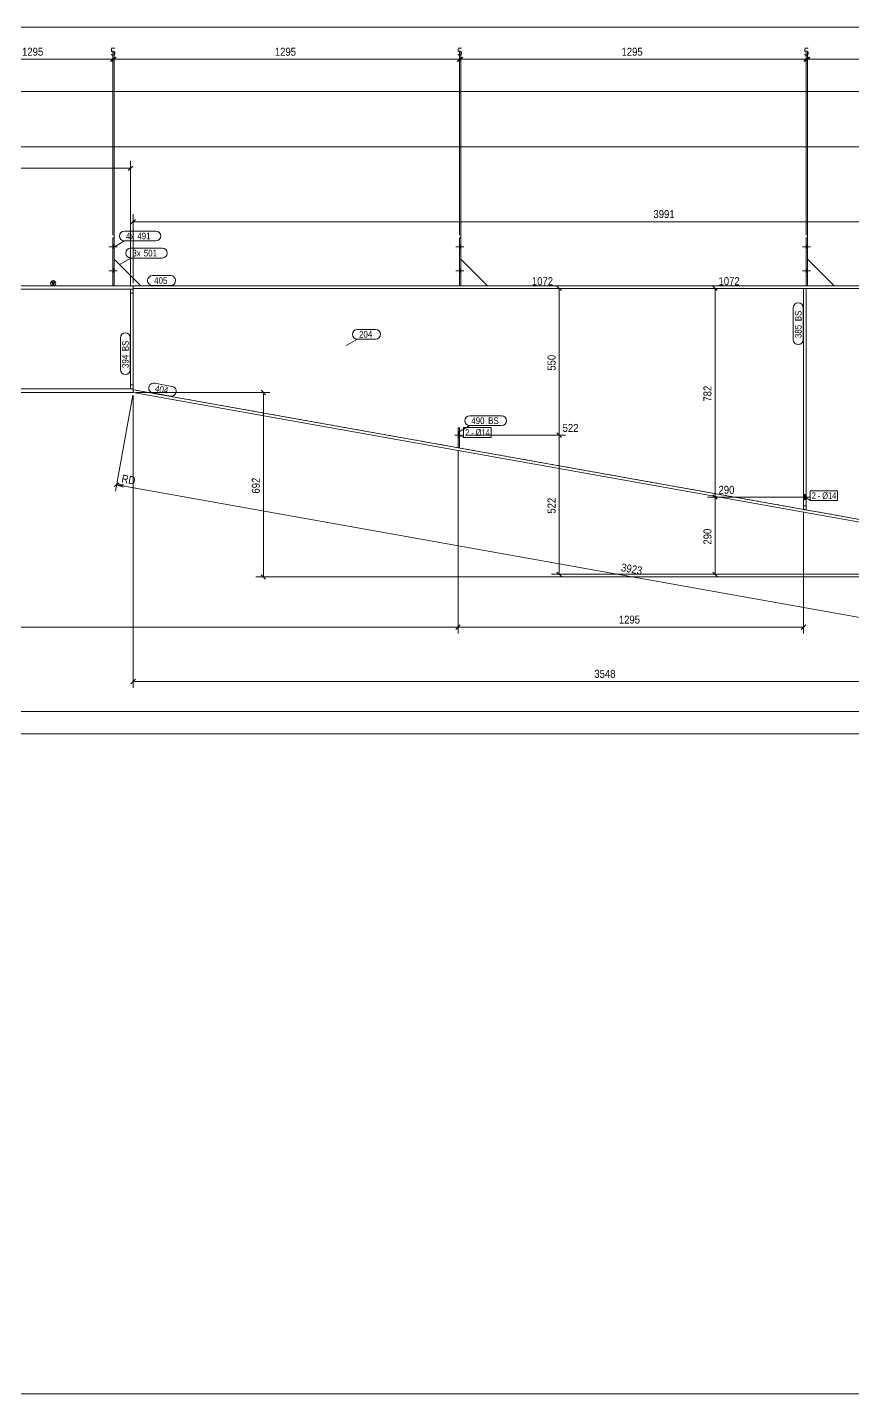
# Model space of a CAD drawing. Header units: millimetres. Extents: x 2 to 1174, y 1 to 825.
# Drawn here: x 609 to 918, y 5 to 517 of the extents above; entities that cross this region are included whole.
import ezdxf

# ---------------------------------------------------------------- set-up
doc = ezdxf.new("R2010")
doc.units = ezdxf.units.MM
for name, pattern in [('XKITLINE00', [0]), ('XKITLINE01', [4, 1, -1, 1, -1]), ('XKITLINE02', [4, 2, -2])]:
    doc.linetypes.add(name, pattern=pattern)
for name, color, linetype, lineweight in [('Bolt', 3, 'Continuous', 0), ('BoltMark', 7, 'Continuous', 0), ('Dimensions', 7, 'Continuous', 0), ('DrawingSheet', 5, 'Continuous', 0), ('Part', 2, 'Continuous', 0), ('PartMark', 7, 'Continuous', 0)]:
    doc.layers.add(name, color=color, linetype=linetype, lineweight=lineweight)
doc.styles.add('ARIAL', font='ARIAL.TTF')
doc.styles.add('ARIAL_NARROW', font='ARIALN.TTF')

# ---------------------------------------------------------------- blocks, each defined once
blk = doc.blocks.new('*A28')
at = {"layer": 'Part', "color": 2, "linetype": 'XKITLINE00', "lineweight": 0}
blk.add_line((651.51, 420.27), (641.51, 430.27), dxfattribs=at)
at = {"layer": 'Part', "color": 7, "linetype": 'XKITLINE01', "lineweight": 0}
for p, q in [((641.51, 430.27), (641.51, 420.27)), ((641.51, 420.27), (651.51, 420.27))]:
    blk.add_line(p, q, dxfattribs=at)
blk = doc.blocks.new('*A29')
at = {"layer": 'Part', "color": 2, "linetype": 'XKITLINE00', "lineweight": 0}
for p, q in [((641.01, 438.27), (641.51, 438.27)), ((641.01, 438.27), (641.01, 420.27)), ((641.51, 438.27), (641.51, 420.27))]:
    blk.add_line(p, q, dxfattribs=at)
at = {"layer": 'Part', "color": 7, "linetype": 'XKITLINE01', "lineweight": 0}
blk.add_line((641.51, 420.27), (641.01, 420.27), dxfattribs=at)
blk = doc.blocks.new('*A30')
at = {"layer": 'Part', "color": 7, "linetype": 'XKITLINE01', "lineweight": 0}
for p, q in [((770.51, 366.96), (770.51, 359.46)), ((771.01, 366.96), (770.51, 366.96)), ((771.01, 359.46), (771.01, 366.96)), ((770.51, 360.96), (771.01, 360.96)), ((770.51, 359.46), (771.01, 359.46))]:
    blk.add_line(p, q, dxfattribs=at)
blk = doc.blocks.new('*A31')
at = {"layer": 'Part', "color": 2, "linetype": 'XKITLINE00', "lineweight": 0}
for p, q in [((771.01, 366.96), (770.51, 366.96)), ((770.51, 366.96), (770.51, 359.55)), ((771.01, 366.96), (771.01, 359.46))]:
    blk.add_line(p, q, dxfattribs=at)
at = {"layer": 'Part', "color": 7, "linetype": 'XKITLINE01', "lineweight": 0}
for p, q in [((770.51, 360.96), (771.01, 360.96)), ((770.51, 359.46), (770.51, 359.55)), ((771.01, 359.46), (770.51, 359.46))]:
    blk.add_line(p, q, dxfattribs=at)
blk = doc.blocks.new('*A32')
at = {"layer": 'Part', "color": 2, "linetype": 'XKITLINE00', "lineweight": 0}
blk.add_line((781.51, 420.27), (771.51, 430.27), dxfattribs=at)
at = {"layer": 'Part', "color": 7, "linetype": 'XKITLINE01', "lineweight": 0}
for p, q in [((771.51, 430.27), (771.51, 420.27)), ((771.51, 420.27), (781.51, 420.27))]:
    blk.add_line(p, q, dxfattribs=at)
blk = doc.blocks.new('*A33')
at = {"layer": 'Part', "color": 2, "linetype": 'XKITLINE00', "lineweight": 0}
for p, q in [((771.01, 438.27), (771.51, 438.27)), ((771.01, 438.27), (771.01, 420.27)), ((771.51, 438.27), (771.51, 420.27))]:
    blk.add_line(p, q, dxfattribs=at)
at = {"layer": 'Part', "color": 7, "linetype": 'XKITLINE01', "lineweight": 0}
blk.add_line((771.51, 420.27), (771.01, 420.27), dxfattribs=at)
blk = doc.blocks.new('*A34')
at = {"layer": 'Part', "color": 7, "linetype": 'XKITLINE01', "lineweight": 0}
for p, q in [((900.01, 419.27), (900.01, 336.27)), ((901.01, 419.27), (900.01, 419.27)), ((901.01, 336.27), (901.01, 419.27)), ((900.01, 337.77), (901.01, 337.77)), ((900.01, 336.27), (901.01, 336.27))]:
    blk.add_line(p, q, dxfattribs=at)
blk = doc.blocks.new('*A35')
at = {"layer": 'Part', "color": 2, "linetype": 'XKITLINE00', "lineweight": 0}
for p, q in [((900.01, 419.27), (900.01, 336.45)), ((901.01, 419.27), (901.01, 336.27))]:
    blk.add_line(p, q, dxfattribs=at)
at = {"layer": 'Part', "color": 7, "linetype": 'XKITLINE01', "lineweight": 0}
for p, q in [((901.01, 419.27), (900.01, 419.27)), ((900.01, 337.77), (901.01, 337.77)), ((900.01, 336.27), (900.01, 336.45)), ((901.01, 336.27), (900.01, 336.27))]:
    blk.add_line(p, q, dxfattribs=at)
blk = doc.blocks.new('*A36')
at = {"layer": 'Part', "color": 2, "linetype": 'XKITLINE00', "lineweight": 0}
blk.add_line((911.51, 420.27), (901.51, 430.27), dxfattribs=at)
at = {"layer": 'Part', "color": 7, "linetype": 'XKITLINE01', "lineweight": 0}
for p, q in [((901.51, 430.27), (901.51, 420.27)), ((901.51, 420.27), (911.51, 420.27))]:
    blk.add_line(p, q, dxfattribs=at)
blk = doc.blocks.new('*A37')
at = {"layer": 'Part', "color": 2, "linetype": 'XKITLINE00', "lineweight": 0}
for p, q in [((901.01, 438.27), (901.51, 438.27)), ((901.01, 438.27), (901.01, 420.27)), ((901.51, 438.27), (901.51, 420.27))]:
    blk.add_line(p, q, dxfattribs=at)
at = {"layer": 'Part', "color": 7, "linetype": 'XKITLINE01', "lineweight": 0}
blk.add_line((901.51, 420.27), (901.01, 420.27), dxfattribs=at)
blk = doc.blocks.new('*A45')
at = {"layer": 'Part', "color": 7, "linetype": 'XKITLINE01', "lineweight": 0}
for p, q in [((648.69, 381.29), (648.69, 419.27)), ((648.69, 419.27), (1047.78, 419.27)), ((1047.78, 419.27), (1036.47, 312.1)), ((1036.47, 312.1), (648.86, 381.26))]:
    blk.add_line(p, q, dxfattribs=at)
at = {"layer": 'Part', "color": 2, "linetype": 'XKITLINE00', "lineweight": 0}
blk.add_line((648.86, 381.26), (648.69, 381.29), dxfattribs=at)
blk = doc.blocks.new('*A46')
at = {"layer": 'Part', "color": 2, "linetype": 'XKITLINE00', "lineweight": 0}
for p, q in [((647.69, 381.57), (647.69, 418.97)), ((648.69, 381.57), (648.69, 418.97))]:
    blk.add_line(p, q, dxfattribs=at)
at = {"layer": 'Part', "color": 7, "linetype": 'XKITLINE01', "lineweight": 0}
for p, q in [((647.69, 418.97), (648.69, 418.97)), ((647.69, 417.47), (648.69, 417.47)), ((647.69, 383.07), (648.69, 383.07)), ((647.69, 381.57), (648.69, 381.57))]:
    blk.add_line(p, q, dxfattribs=at)
blk = doc.blocks.new('*A47')
at = {"layer": 'Part', "color": 7, "linetype": 'XKITLINE01', "lineweight": 0}
for p, q in [((647.69, 381.57), (647.69, 418.97)), ((647.69, 418.97), (648.69, 418.97)), ((647.69, 417.47), (648.69, 417.47)), ((648.69, 418.97), (648.69, 381.57)), ((648.69, 383.07), (647.69, 383.07)), ((648.69, 381.57), (647.69, 381.57))]:
    blk.add_line(p, q, dxfattribs=at)
blk = doc.blocks.new('*A51')
at = {"layer": 'Part', "color": 2, "linetype": 'XKITLINE00', "lineweight": 0}
for p, q in [((648.69, 380.27), (648.86, 381.26)), ((1036.3, 311.11), (648.69, 380.27)), ((648.86, 381.26), (1036.47, 312.1)), ((1036.47, 312.1), (1036.3, 311.11))]:
    blk.add_line(p, q, dxfattribs=at)
blk = doc.blocks.new('*A53')
at = {"layer": 'Part', "color": 2, "linetype": 'XKITLINE00', "lineweight": 0}
for p, q in [((648.69, 420.27), (1047.78, 420.27)), ((648.69, 419.27), (648.69, 420.27)), ((1047.78, 420.27), (1047.78, 419.27)), ((1047.78, 419.27), (648.69, 419.27))]:
    blk.add_line(p, q, dxfattribs=at)
blk = doc.blocks.new('*A70')
at = {"layer": 'Bolt'}
for points in [[(641.01, 435.57), (641.51, 435.57), (641.51, 434.17), (641.01, 434.17)], [(641.01, 435.57), (641.51, 435.57), (641.51, 434.17), (641.01, 434.17)], [(641.01, 426.57), (641.51, 426.57), (641.51, 425.17), (641.01, 425.17)], [(641.01, 426.57), (641.51, 426.57), (641.51, 425.17), (641.01, 425.17)]]:
    blk.add_hatch(color=3, dxfattribs=at).paths.add_polyline_path(points, flags=17)
at = {"layer": 'Bolt', "color": 3, "linetype": 'XKITLINE00', "lineweight": 0}
for p, q in [((641.51, 435.57), (641.01, 435.57)), ((641.51, 435.57), (641.01, 435.57)), ((642.67, 434.87), (639.67, 434.87)), ((642.67, 434.87), (639.67, 434.87)), ((641.51, 434.17), (641.01, 434.17)), ((641.51, 434.17), (641.01, 434.17)), ((642.67, 425.87), (639.67, 425.87)), ((642.67, 425.87), (639.67, 425.87)), ((641.51, 426.57), (641.01, 426.57)), ((641.51, 426.57), (641.01, 426.57)), ((641.51, 425.17), (641.01, 425.17)), ((641.51, 425.17), (641.01, 425.17))]:
    blk.add_line(p, q, dxfattribs=at)
blk = doc.blocks.new('*A71')
at = {"layer": 'Bolt', "color": 3, "linetype": 'XKITLINE02', "lineweight": 0}
for p, q in [((772.36, 364.26), (769.36, 364.26)), ((771.01, 365.25), (770.51, 365.25)), ((771.01, 363.28), (770.51, 363.28))]:
    blk.add_line(p, q, dxfattribs=at)
blk = doc.blocks.new('*A72')
at = {"layer": 'Bolt'}
blk.add_hatch(color=3, dxfattribs=at).paths.add_polyline_path([(771.01, 363.28), (770.51, 363.28), (770.51, 365.25), (771.01, 365.25)], flags=17)
at = {"layer": 'Bolt', "color": 3, "linetype": 'XKITLINE00', "lineweight": 0}
for p, q in [((772.36, 364.26), (769.36, 364.26)), ((771.01, 365.25), (770.51, 365.25)), ((771.01, 363.28), (770.51, 363.28))]:
    blk.add_line(p, q, dxfattribs=at)
blk = doc.blocks.new('*A73')
at = {"layer": 'Bolt'}
for points in [[(771.01, 435.57), (771.51, 435.57), (771.51, 434.17), (771.01, 434.17)], [(771.01, 435.57), (771.51, 435.57), (771.51, 434.17), (771.01, 434.17)], [(771.01, 426.57), (771.51, 426.57), (771.51, 425.17), (771.01, 425.17)], [(771.01, 426.57), (771.51, 426.57), (771.51, 425.17), (771.01, 425.17)]]:
    blk.add_hatch(color=3, dxfattribs=at).paths.add_polyline_path(points, flags=17)
at = {"layer": 'Bolt', "color": 3, "linetype": 'XKITLINE00', "lineweight": 0}
for p, q in [((771.51, 435.57), (771.01, 435.57)), ((771.51, 435.57), (771.01, 435.57)), ((772.67, 434.87), (769.67, 434.87)), ((772.67, 434.87), (769.67, 434.87)), ((771.51, 434.17), (771.01, 434.17)), ((771.51, 434.17), (771.01, 434.17)), ((772.67, 425.87), (769.67, 425.87)), ((772.67, 425.87), (769.67, 425.87)), ((771.51, 426.57), (771.01, 426.57)), ((771.51, 426.57), (771.01, 426.57)), ((771.51, 425.17), (771.01, 425.17)), ((771.51, 425.17), (771.01, 425.17))]:
    blk.add_line(p, q, dxfattribs=at)
blk = doc.blocks.new('*A74')
at = {"layer": 'Bolt', "color": 3, "linetype": 'XKITLINE02', "lineweight": 0}
for p, q in [((902.36, 341.07), (898.86, 341.07)), ((901.01, 342.05), (900.01, 342.05)), ((901.01, 340.09), (900.01, 340.09))]:
    blk.add_line(p, q, dxfattribs=at)
blk = doc.blocks.new('*A75')
at = {"layer": 'Bolt'}
blk.add_hatch(color=3, dxfattribs=at).paths.add_polyline_path([(901.01, 340.09), (900.01, 340.09), (900.01, 342.05), (901.01, 342.05)], flags=17)
at = {"layer": 'Bolt', "color": 3, "linetype": 'XKITLINE00', "lineweight": 0}
for p, q in [((902.36, 341.07), (898.86, 341.07)), ((901.01, 342.05), (900.01, 342.05)), ((901.01, 340.09), (900.01, 340.09))]:
    blk.add_line(p, q, dxfattribs=at)
blk = doc.blocks.new('*A76')
at = {"layer": 'Bolt'}
for points in [[(901.01, 435.57), (901.51, 435.57), (901.51, 434.17), (901.01, 434.17)], [(901.01, 435.57), (901.51, 435.57), (901.51, 434.17), (901.01, 434.17)], [(901.01, 426.57), (901.51, 426.57), (901.51, 425.17), (901.01, 425.17)], [(901.01, 426.57), (901.51, 426.57), (901.51, 425.17), (901.01, 425.17)]]:
    blk.add_hatch(color=3, dxfattribs=at).paths.add_polyline_path(points, flags=17)
at = {"layer": 'Bolt', "color": 3, "linetype": 'XKITLINE00', "lineweight": 0}
for p, q in [((901.51, 435.57), (901.01, 435.57)), ((901.51, 435.57), (901.01, 435.57)), ((902.67, 434.87), (899.67, 434.87)), ((902.67, 434.87), (899.67, 434.87)), ((901.51, 434.17), (901.01, 434.17)), ((901.51, 434.17), (901.01, 434.17)), ((902.67, 425.87), (899.67, 425.87)), ((902.67, 425.87), (899.67, 425.87)), ((901.51, 426.57), (901.01, 426.57)), ((901.51, 426.57), (901.01, 426.57)), ((901.51, 425.17), (901.01, 425.17)), ((901.51, 425.17), (901.01, 425.17))]:
    blk.add_line(p, q, dxfattribs=at)
blk = doc.blocks.new('*A80')
at = {"layer": 'Part'}
blk.add_hatch(color=2, dxfattribs=at).paths.add_polyline_path([(617.89, 421.67), (619.49, 421.67), (618.69, 420.27)], flags=17)
at = {"layer": 'Part', "color": 2, "linetype": 'XKITLINE00', "lineweight": 0}
for p, q in [((615.93, 420.27), (556.13, 420.27)), ((648.69, 420.27), (616.03, 420.27)), ((618.69, 420.27), (617.89, 421.67)), ((617.89, 421.67), (619.49, 421.67)), ((619.49, 421.67), (618.69, 420.27)), ((615.93, 418.97), (556.13, 418.97)), ((648.69, 418.97), (616.03, 418.97)), ((648.69, 419.27), (648.69, 418.97)), ((556.13, 381.57), (615.93, 381.57)), ((556.13, 380.27), (615.93, 380.27)), ((616.03, 381.57), (648.69, 381.57)), ((616.03, 380.27), (648.69, 380.27)), ((648.69, 380.27), (648.69, 381.57))]:
    blk.add_line(p, q, dxfattribs=at)
at = {"layer": 'Part', "color": 7, "linetype": 'XKITLINE01', "lineweight": 0}
for p, q in [((648.69, 420.27), (648.69, 419.27)), ((648.69, 381.57), (648.69, 418.97))]:
    blk.add_line(p, q, dxfattribs=at)
at = {"layer": 'Part', "color": 2, "linetype": 'XKITLINE00', "lineweight": 0}
blk.add_circle((618.69, 421.17), 1, dxfattribs=at)
blk = doc.blocks.new('*A187')
at = {"layer": 'DrawingSheet', "color": 5, "linetype": 'XKITLINE00', "lineweight": 0}
blk.add_line((5, 5), (1174, 5), dxfattribs=at)
blk = doc.blocks.new('*A195')
at = {"layer": 'Dimensions', "color": 7, "linetype": 'XKITLINE00', "lineweight": 0}
blk.add_line((58.45, 517.12), (1051.15, 517.12), dxfattribs=at)
blk = doc.blocks.new('*A205')
at = {"layer": 'Dimensions', "color": 7, "linetype": 'XKITLINE00', "lineweight": 0}
blk.add_line((60.45, 260.71), (1043.61, 260.71), dxfattribs=at)
blk = doc.blocks.new('*A206')
at = {"layer": 'Dimensions', "color": 7, "linetype": 'XKITLINE00', "lineweight": 0}
for p, q in [((648.69, 379.27), (648.69, 269.54)), ((1003.46, 352.8), (1003.46, 269.54)), ((649.53, 272.78), (647.84, 271.09)), ((648.69, 271.94), (1003.46, 271.94)), ((1004.31, 272.78), (1002.61, 271.09))]:
    blk.add_line(p, q, dxfattribs=at)
at = {"layer": 'Dimensions', "color": 3}
for p in [(648.69, 271.94), (1003.46, 271.94)]:
    blk.add_point(p, dxfattribs=at)
at = {"layer": 'Dimensions', "color": 3, "style": 'ARIAL', "width": 0.85}
blk.add_text('3548', height=3, dxfattribs=at).set_placement((821.62, 273.29))
blk = doc.blocks.new('*A207')
at = {"layer": 'Dimensions', "color": 7, "linetype": 'XKITLINE00', "lineweight": 0}
for p, q in [((641.51, 431.27), (641.51, 507.97)), ((771.01, 439.27), (771.01, 507.97)), ((642.36, 505.96), (640.66, 504.27)), ((641.51, 505.12), (771.01, 505.12)), ((771.86, 505.96), (770.16, 504.27))]:
    blk.add_line(p, q, dxfattribs=at)
at = {"layer": 'Dimensions', "color": 3}
for p in [(641.51, 505.12), (771.01, 505.12)]:
    blk.add_point(p, dxfattribs=at)
at = {"layer": 'Dimensions', "color": 3, "style": 'ARIAL', "width": 0.85}
blk.add_text('1295', height=3, dxfattribs=at).set_placement((701.81, 506.47))
blk = doc.blocks.new('*A208')
at = {"layer": 'Dimensions', "color": 7, "linetype": 'XKITLINE00', "lineweight": 0}
blk.add_line((60.45, 493.12), (1047.78, 493.12), dxfattribs=at)
blk = doc.blocks.new('*A209')
at = {"layer": 'Dimensions', "color": 7, "linetype": 'XKITLINE00', "lineweight": 0}
blk.add_line((60.45, 252.26), (1037.1, 252.26), dxfattribs=at)
blk = doc.blocks.new('*A210')
at = {"layer": 'Dimensions', "color": 7, "linetype": 'XKITLINE00', "lineweight": 0}
blk.add_line((60.45, 472.27), (1023.9, 472.27), dxfattribs=at)
blk = doc.blocks.new('*A211')
at = {"layer": 'Dimensions', "color": 7, "linetype": 'XKITLINE00', "lineweight": 0}
for p, q in [((770.51, 358.46), (770.51, 289.87)), ((60.45, 292.27), (770.51, 292.27)), ((771.36, 293.12), (769.66, 291.42))]:
    blk.add_line(p, q, dxfattribs=at)
at = {"layer": 'Dimensions', "color": 3}
blk.add_point((770.51, 292.27), dxfattribs=at)
blk = doc.blocks.new('*A212')
at = {"layer": 'Dimensions', "color": 7, "linetype": 'XKITLINE00', "lineweight": 0}
for p, q in [((649.69, 380.27), (699.91, 380.27)), ((696.66, 381.12), (698.36, 379.42)), ((697.51, 311.11), (697.51, 380.27)), ((1035.3, 311.11), (694.66, 311.11)), ((696.66, 311.96), (698.36, 310.27))]:
    blk.add_line(p, q, dxfattribs=at)
at = {"layer": 'Dimensions', "color": 3}
for p in [(697.51, 380.27), (697.51, 311.11)]:
    blk.add_point(p, dxfattribs=at)
at = {"layer": 'Dimensions', "color": 3, "style": 'ARIAL', "width": 0.85}
blk.add_text('692', height=3, rotation=90.0002, dxfattribs=at).set_placement((696.16, 342.36))
blk = doc.blocks.new('*A213')
at = {"layer": 'Dimensions', "color": 7, "linetype": 'XKITLINE00', "lineweight": 0}
for p, q in [((649.69, 420.27), (1037.41, 420.27)), ((1034.16, 421.12), (1035.85, 419.42)), ((1035.01, 400.27), (1035.01, 420.27)), ((1024.9, 400.27), (1037.41, 400.27)), ((1034.16, 401.12), (1035.85, 399.42))]:
    blk.add_line(p, q, dxfattribs=at)
at = {"layer": 'Dimensions', "color": 3}
for p in [(1035.01, 420.27), (1035.01, 400.27)]:
    blk.add_point(p, dxfattribs=at)
at = {"layer": 'Dimensions', "color": 3, "style": 'ARIAL', "width": 0.85}
blk.add_text('200', height=3, rotation=90.0002, dxfattribs=at).set_placement((1033.66, 406.93))
blk = doc.blocks.new('*A214')
at = {"layer": 'Dimensions', "color": 7, "linetype": 'XKITLINE00', "lineweight": 0}
for p, q in [((648.51, 379.29), (642.09, 343.29)), ((648.51, 379.29), (642.09, 343.29)), ((643.49, 346.34), (641.52, 344.96)), ((645.06, 345.7), (642.51, 345.65)), ((642.51, 345.65), (1028.71, 276.74)), ((644.88, 344.72), (642.51, 345.65)), ((649.62, 344.38), (642.51, 345.65)), ((1034.71, 310.38), (1028.29, 274.38)), ((1029.7, 277.43), (1027.73, 276.06))]:
    blk.add_line(p, q, dxfattribs=at)
at = {"layer": 'Dimensions', "color": 3}
for p in [(642.51, 345.65), (1028.71, 276.74)]:
    blk.add_point(p, dxfattribs=at)
at = {"layer": 'Dimensions', "color": 7}
blk.add_point((642.51, 345.65), dxfattribs=at)
at = {"layer": 'Dimensions', "color": 3, "style": 'ARIAL', "width": 0.85}
for s, rotation, p in [('RD', -10.1184, (644.14, 346.58)), ('3923', -10.1184, (831.47, 313.31)), ('3923', 79.8818, (1028.55, 282.66))]:
    blk.add_text(s, height=3, rotation=rotation, dxfattribs=at).set_placement(p)
blk = doc.blocks.new('*A215')
at = {"layer": 'Dimensions', "color": 7, "linetype": 'XKITLINE00', "lineweight": 0}
for p, q in [((648.69, 421.27), (648.69, 447.12)), ((1047.78, 420.27), (1047.78, 447.12)), ((649.53, 445.12), (647.84, 443.42)), ((648.69, 444.27), (1047.78, 444.27)), ((1048.62, 445.12), (1046.93, 443.42))]:
    blk.add_line(p, q, dxfattribs=at)
at = {"layer": 'Dimensions', "color": 3}
for p in [(648.69, 444.27), (1047.78, 444.27)]:
    blk.add_point(p, dxfattribs=at)
at = {"layer": 'Dimensions', "color": 3, "style": 'ARIAL', "width": 0.85}
blk.add_text('3991', height=3, dxfattribs=at).set_placement((843.78, 445.62))
blk = doc.blocks.new('*A220')
at = {"layer": 'PartMark', "color": 7, "linetype": 'XKITLINE00', "lineweight": 0}
for p, q in [((896.21, 400.06), (896.21, 412.02)), ((899.91, 400.06), (899.91, 412.02))]:
    blk.add_line(p, q, dxfattribs=at)
for centre, start, end in [((898.06, 412.02), 0, 180), ((898.06, 400.06), 180, 0)]:
    blk.add_arc(centre, 1.85, start, end, dxfattribs=at)
at = {"layer": 'PartMark', "color": 3, "style": 'ARIAL', "width": 0.85}
for s, p in [('BS', (899.31, 406.97)), ('385', (899.31, 400.66))]:
    blk.add_text(s, height=2.5, rotation=90.0002, dxfattribs=at).set_placement(p)
blk = doc.blocks.new('*A222')
at = {"layer": 'PartMark', "color": 7, "linetype": 'XKITLINE00', "lineweight": 0}
for p, q in [((774.88, 371.53), (786.84, 371.53)), ((770.64, 365.43), (774.88, 367.83)), ((774.88, 367.83), (786.84, 367.83))]:
    blk.add_line(p, q, dxfattribs=at)
for centre, start, end in [((774.88, 369.68), 90, 270), ((786.84, 369.68), 270, 90)]:
    blk.add_arc(centre, 1.85, start, end, dxfattribs=at)
at = {"layer": 'PartMark', "color": 3, "style": 'ARIAL', "width": 0.85}
for s, p in [('490', (775.48, 368.43)), ('BS', (781.79, 368.43))]:
    blk.add_text(s, height=2.5, dxfattribs=at).set_placement(p)
blk = doc.blocks.new('*A223')
at = {"layer": 'PartMark', "color": 7, "linetype": 'XKITLINE00', "lineweight": 0}
for p, q in [((643.54, 428.24), (647.78, 430.64)), ((647.78, 434.34), (659.57, 434.34)), ((647.78, 430.64), (659.57, 430.64))]:
    blk.add_line(p, q, dxfattribs=at)
for centre, start, end in [((647.78, 432.49), 90, 270), ((659.57, 432.49), 270, 90)]:
    blk.add_arc(centre, 1.85, start, end, dxfattribs=at)
at = {"layer": 'PartMark', "color": 3, "style": 'ARIAL', "width": 0.85}
for s, p in [('3x', (648.38, 431.24)), ('501', (652.65, 431.24))]:
    blk.add_text(s, height=2.5, dxfattribs=at).set_placement(p)
blk = doc.blocks.new('*A224')
at = {"layer": 'PartMark', "color": 7, "linetype": 'XKITLINE00', "lineweight": 0}
for p, q in [((645.38, 440.74), (657.17, 440.74)), ((641.14, 434.64), (645.38, 437.04)), ((645.38, 437.04), (657.17, 437.04))]:
    blk.add_line(p, q, dxfattribs=at)
for centre, start, end in [((645.38, 438.89), 90, 270), ((657.17, 438.89), 270, 90)]:
    blk.add_arc(centre, 1.85, start, end, dxfattribs=at)
at = {"layer": 'PartMark', "color": 3, "style": 'ARIAL', "width": 0.85}
for s, p in [('4x', (645.98, 437.64)), ('491', (650.25, 437.64))]:
    blk.add_text(s, height=2.5, dxfattribs=at).set_placement(p)
blk = doc.blocks.new('*A227')
at = {"layer": 'PartMark', "color": 7, "linetype": 'XKITLINE00', "lineweight": 0}
for p, q in [((643.89, 388.82), (643.89, 400.78)), ((647.59, 388.82), (647.59, 400.78))]:
    blk.add_line(p, q, dxfattribs=at)
for centre, start, end in [((645.74, 400.78), 0, 180), ((645.74, 388.82), 180, 0)]:
    blk.add_arc(centre, 1.85, start, end, dxfattribs=at)
at = {"layer": 'PartMark', "color": 3, "style": 'ARIAL', "width": 0.85}
for s, p in [('BS', (646.99, 395.73)), ('394', (646.99, 389.42))]:
    blk.add_text(s, height=2.5, rotation=90.0002, dxfattribs=at).set_placement(p)
blk = doc.blocks.new('*A251')
at = {"layer": 'Dimensions', "color": 7, "linetype": 'XKITLINE00', "lineweight": 0}
for p, q in [((581.93, 431.27), (581.93, 507.97)), ((641.01, 439.27), (641.01, 507.97)), ((582.78, 505.96), (581.08, 504.27)), ((581.93, 505.12), (641.01, 505.12)), ((641.86, 505.96), (640.16, 504.27))]:
    blk.add_line(p, q, dxfattribs=at)
at = {"layer": 'Dimensions', "color": 3}
for p in [(581.93, 505.12), (641.01, 505.12)]:
    blk.add_point(p, dxfattribs=at)
at = {"layer": 'Dimensions', "color": 3, "style": 'ARIAL', "width": 0.85}
blk.add_text('1295', height=3, dxfattribs=at).set_placement((607.02, 506.47))
blk = doc.blocks.new('*A252')
at = {"layer": 'Dimensions', "color": 7, "linetype": 'XKITLINE00', "lineweight": 0}
for p, q in [((641.01, 439.27), (641.01, 507.97)), ((641.51, 431.27), (641.51, 507.97)), ((641.86, 505.96), (640.16, 504.27)), ((642.36, 505.96), (640.66, 504.27)), ((641.01, 505.12), (641.51, 505.12))]:
    blk.add_line(p, q, dxfattribs=at)
at = {"layer": 'Dimensions', "color": 3}
for p in [(641.01, 505.12), (641.51, 505.12)]:
    blk.add_point(p, dxfattribs=at)
at = {"layer": 'Dimensions', "color": 3, "style": 'ARIAL', "width": 0.85}
blk.add_text('5', height=3, dxfattribs=at).set_placement((640.15, 506.47))
blk = doc.blocks.new('*A255')
at = {"layer": 'Dimensions', "color": 7, "linetype": 'XKITLINE00', "lineweight": 0}
for p, q in [((256.12, 419.97), (256.12, 467.12)), ((647.69, 419.97), (647.69, 467.12)), ((256.97, 465.12), (255.27, 463.42)), ((256.12, 464.27), (647.69, 464.27)), ((648.53, 465.12), (646.84, 463.42))]:
    blk.add_line(p, q, dxfattribs=at)
at = {"layer": 'Dimensions', "color": 3}
for p in [(256.12, 464.27), (647.69, 464.27)]:
    blk.add_point(p, dxfattribs=at)
at = {"layer": 'Dimensions', "color": 3, "style": 'ARIAL', "width": 0.85}
blk.add_text('6798', height=3, dxfattribs=at).set_placement((447.45, 465.62))
blk = doc.blocks.new('*A266')
at = {"layer": 'PartMark', "color": 7, "linetype": 'XKITLINE00', "lineweight": 0}
for p, q in [((655.94, 424.07), (662.7, 424.07)), ((655.94, 420.37), (662.7, 420.37))]:
    blk.add_line(p, q, dxfattribs=at)
for centre, start, end in [((655.94, 422.22), 90, 270), ((662.7, 422.22), 270, 90)]:
    blk.add_arc(centre, 1.85, start, end, dxfattribs=at)
at = {"layer": 'PartMark', "color": 3, "style": 'ARIAL', "width": 0.85}
blk.add_text('405', height=2.5, dxfattribs=at).set_placement((656.54, 420.97))
blk = doc.blocks.new('*A268')
at = {"layer": 'PartMark', "color": 7, "linetype": 'XKITLINE00', "lineweight": 0}
for p, q in [((656.02, 380.08), (662.67, 378.89)), ((656.67, 383.72), (663.32, 382.54))]:
    blk.add_line(p, q, dxfattribs=at)
for centre, start, end in [((656.34, 381.9), 79.8838, 259.8838), ((663, 380.71), 259.8838, 79.8838)]:
    blk.add_arc(centre, 1.85, start, end, dxfattribs=at)
at = {"layer": 'PartMark', "color": 3, "style": 'ARIAL', "width": 0.85}
blk.add_text('404', height=2.5, rotation=-10.1184, dxfattribs=at).set_placement((656.71, 380.57))
blk = doc.blocks.new('*A282')
at = {"layer": 'Dimensions', "color": 7, "linetype": 'XKITLINE00', "lineweight": 0}
for p, q in [((771.01, 439.27), (771.01, 507.97)), ((771.51, 431.27), (771.51, 507.97)), ((771.86, 505.96), (770.16, 504.27)), ((772.36, 505.96), (770.66, 504.27)), ((771.01, 505.12), (771.51, 505.12))]:
    blk.add_line(p, q, dxfattribs=at)
at = {"layer": 'Dimensions', "color": 3}
for p in [(771.01, 505.12), (771.51, 505.12)]:
    blk.add_point(p, dxfattribs=at)
at = {"layer": 'Dimensions', "color": 3, "style": 'ARIAL', "width": 0.85}
blk.add_text('5', height=3, dxfattribs=at).set_placement((770.15, 506.47))
blk = doc.blocks.new('*A283')
at = {"layer": 'Dimensions', "color": 7, "linetype": 'XKITLINE00', "lineweight": 0}
for p, q in [((771.51, 431.27), (771.51, 507.97)), ((901.01, 439.27), (901.01, 507.97)), ((772.36, 505.96), (770.66, 504.27)), ((771.51, 505.12), (901.01, 505.12)), ((901.86, 505.96), (900.16, 504.27))]:
    blk.add_line(p, q, dxfattribs=at)
at = {"layer": 'Dimensions', "color": 3}
for p in [(771.51, 505.12), (901.01, 505.12)]:
    blk.add_point(p, dxfattribs=at)
at = {"layer": 'Dimensions', "color": 3, "style": 'ARIAL', "width": 0.85}
blk.add_text('1295', height=3, dxfattribs=at).set_placement((831.81, 506.47))
blk = doc.blocks.new('*A284')
at = {"layer": 'Dimensions', "color": 7, "linetype": 'XKITLINE00', "lineweight": 0}
for p, q in [((901.01, 439.27), (901.01, 507.97)), ((901.51, 431.27), (901.51, 507.97)), ((901.86, 505.96), (900.16, 504.27)), ((902.36, 505.96), (900.66, 504.27)), ((901.01, 505.12), (901.51, 505.12))]:
    blk.add_line(p, q, dxfattribs=at)
at = {"layer": 'Dimensions', "color": 3}
for p in [(901.01, 505.12), (901.51, 505.12)]:
    blk.add_point(p, dxfattribs=at)
at = {"layer": 'Dimensions', "color": 3, "style": 'ARIAL', "width": 0.85}
blk.add_text('5', height=3, dxfattribs=at).set_placement((900.15, 506.47))
blk = doc.blocks.new('*A285')
at = {"layer": 'Dimensions', "color": 7, "linetype": 'XKITLINE00', "lineweight": 0}
for p, q in [((901.51, 431.27), (901.51, 507.97)), ((1031.01, 439.27), (1031.01, 507.97)), ((902.36, 505.96), (900.66, 504.27)), ((901.51, 505.12), (1031.01, 505.12)), ((1031.86, 505.96), (1030.16, 504.27))]:
    blk.add_line(p, q, dxfattribs=at)
at = {"layer": 'Dimensions', "color": 3}
for p in [(901.51, 505.12), (1031.01, 505.12)]:
    blk.add_point(p, dxfattribs=at)
at = {"layer": 'Dimensions', "color": 3, "style": 'ARIAL', "width": 0.85}
blk.add_text('1295', height=3, dxfattribs=at).set_placement((961.81, 506.47))
blk = doc.blocks.new('*A289')
at = {"layer": 'Dimensions', "color": 7, "linetype": 'XKITLINE00', "lineweight": 0}
for p, q in [((770.51, 358.46), (770.51, 289.87)), ((900.01, 335.27), (900.01, 289.87)), ((771.36, 293.12), (769.66, 291.42)), ((770.51, 292.27), (900.01, 292.27)), ((900.86, 293.12), (899.16, 291.42))]:
    blk.add_line(p, q, dxfattribs=at)
at = {"layer": 'Dimensions', "color": 3}
for p in [(770.51, 292.27), (900.01, 292.27)]:
    blk.add_point(p, dxfattribs=at)
at = {"layer": 'Dimensions', "color": 3, "style": 'ARIAL', "width": 0.85}
blk.add_text('1295', height=3, dxfattribs=at).set_placement((830.81, 293.62))
blk = doc.blocks.new('*A297')
at = {"layer": 'Dimensions', "color": 7, "linetype": 'XKITLINE00', "lineweight": 0}
for p, q in [((773.36, 364.26), (810.81, 364.26)), ((807.56, 365.11), (809.26, 363.41)), ((808.41, 312.1), (808.41, 364.26)), ((807.56, 312.95), (809.26, 311.25)), ((1035.47, 312.1), (805.56, 312.1))]:
    blk.add_line(p, q, dxfattribs=at)
at = {"layer": 'Dimensions', "color": 3}
for p in [(808.41, 364.26), (808.41, 312.1)]:
    blk.add_point(p, dxfattribs=at)
at = {"layer": 'Dimensions', "color": 3, "style": 'ARIAL', "width": 0.85}
blk.add_text('522', height=3, dxfattribs=at).set_placement((809.71, 365.46))
blk.add_text('522', height=3, rotation=90.0002, dxfattribs=at).set_placement((807.06, 334.84))
blk = doc.blocks.new('*A298')
at = {"layer": 'Dimensions', "color": 7, "linetype": 'XKITLINE00', "lineweight": 0}
for p, q in [((807.56, 420.12), (809.26, 418.42)), ((773.36, 419.27), (810.81, 419.27)), ((808.41, 364.26), (808.41, 419.27)), ((773.36, 364.26), (810.81, 364.26)), ((807.56, 365.11), (809.26, 363.41))]:
    blk.add_line(p, q, dxfattribs=at)
at = {"layer": 'Dimensions', "color": 3}
for p in [(808.41, 419.27), (808.41, 364.26)]:
    blk.add_point(p, dxfattribs=at)
at = {"layer": 'Dimensions', "color": 3, "style": 'ARIAL', "width": 0.85}
blk.add_text('1072', height=3, dxfattribs=at).set_placement((798.21, 420.47))
blk.add_text('550', height=3, rotation=90.0002, dxfattribs=at).set_placement((807.06, 388.43))
blk = doc.blocks.new('*A299')
at = {"layer": 'Dimensions', "color": 7, "linetype": 'XKITLINE00', "lineweight": 0}
for p, q in [((901.36, 341.07), (864.03, 341.07)), ((866.03, 341.92), (867.73, 340.22)), ((866.88, 312.1), (866.88, 341.07)), ((866.03, 312.95), (867.73, 311.25)), ((1035.47, 312.1), (864.03, 312.1))]:
    blk.add_line(p, q, dxfattribs=at)
at = {"layer": 'Dimensions', "color": 3}
for p in [(866.88, 341.07), (866.88, 312.1)]:
    blk.add_point(p, dxfattribs=at)
at = {"layer": 'Dimensions', "color": 3, "style": 'ARIAL', "width": 0.85}
blk.add_text('290', height=3, dxfattribs=at).set_placement((868.18, 342.27))
blk.add_text('290', height=3, rotation=90.0002, dxfattribs=at).set_placement((865.53, 323.25))
blk = doc.blocks.new('*A300')
at = {"layer": 'Dimensions', "color": 7, "linetype": 'XKITLINE00', "lineweight": 0}
for p, q in [((866.03, 420.12), (867.73, 418.42)), ((901.36, 419.27), (864.03, 419.27)), ((866.88, 341.07), (866.88, 419.27)), ((901.36, 341.07), (864.03, 341.07)), ((866.03, 341.92), (867.73, 340.22))]:
    blk.add_line(p, q, dxfattribs=at)
at = {"layer": 'Dimensions', "color": 3}
for p in [(866.88, 419.27), (866.88, 341.07)]:
    blk.add_point(p, dxfattribs=at)
at = {"layer": 'Dimensions', "color": 3, "style": 'ARIAL', "width": 0.85}
blk.add_text('1072', height=3, dxfattribs=at).set_placement((868.18, 420.47))
blk.add_text('782', height=3, rotation=90.0002, dxfattribs=at).set_placement((865.53, 376.83))
blk = doc.blocks.new('*A310')
at = {"layer": 'BoltMark', "color": 7, "linetype": 'XKITLINE00', "lineweight": 0}
for p, q in [((902.54, 343.44), (912.84, 343.44)), ((902.54, 339.74), (902.54, 343.44)), ((912.84, 339.74), (912.84, 343.44)), ((900.61, 341.07), (902.54, 339.74)), ((902.54, 339.74), (912.84, 339.74))]:
    blk.add_line(p, q, dxfattribs=at)
at = {"layer": 'BoltMark', "color": 3, "style": 'ARIAL_NARROW', "width": 0.85}
for s, p in [('2', (903.14, 340.34)), ('-', (905.41, 340.34)), ('Ø14', (907.07, 340.34))]:
    blk.add_text(s, height=2.5, dxfattribs=at).set_placement(p)
blk = doc.blocks.new('*A311')
at = {"layer": 'BoltMark', "color": 7, "linetype": 'XKITLINE00', "lineweight": 0}
for p, q in [((770.86, 364.26), (772.59, 363.41)), ((772.59, 367.11), (782.89, 367.11)), ((772.59, 363.41), (772.59, 367.11)), ((782.89, 363.41), (782.89, 367.11)), ((772.59, 363.41), (782.89, 363.41))]:
    blk.add_line(p, q, dxfattribs=at)
at = {"layer": 'BoltMark', "color": 3, "style": 'ARIAL_NARROW', "width": 0.85}
for s, p in [('2', (773.19, 364.01)), ('-', (775.46, 364.01)), ('Ø14', (777.12, 364.01))]:
    blk.add_text(s, height=2.5, dxfattribs=at).set_placement(p)
blk = doc.blocks.new('*A313')
at = {"layer": 'PartMark', "color": 7, "linetype": 'XKITLINE00', "lineweight": 0}
for p, q in [((728.53, 397.81), (732.78, 400.2)), ((732.78, 403.9), (739.54, 403.9)), ((732.78, 400.2), (739.54, 400.2))]:
    blk.add_line(p, q, dxfattribs=at)
for centre, start, end in [((732.78, 402.05), 90, 270), ((739.54, 402.05), 270, 90)]:
    blk.add_arc(centre, 1.85, start, end, dxfattribs=at)
at = {"layer": 'PartMark', "color": 3, "style": 'ARIAL', "width": 0.85}
blk.add_text('204', height=2.5, dxfattribs=at).set_placement((733.38, 400.8))

msp = doc.modelspace()

# ---------------------------------------------------------------- block references
at = {"lineweight": 0}
for name in ['*A187', '*A195', '*A251', '*A252', '*A207', '*A282', '*A283', '*A284', '*A285', '*A208', '*A210', '*A255', '*A215', '*A224', '*A70', '*A29', '*A73', '*A33', '*A76', '*A37', '*A28', '*A223', '*A32', '*A36', '*A53', '*A213', '*A266', '*A298', '*A300', '*A46', '*A47', '*A45', '*A34', '*A35', '*A220', '*A227', '*A313', '*A205', '*A209', '*A211', '*A214', '*A206', '*A51', '*A212', '*A268', '*A222', '*A71', '*A72', '*A30', '*A31', '*A311', '*A297', '*A289', '*A299', '*A310', '*A74', '*A75']:
    msp.add_blockref(name, (0, 0), dxfattribs=at)
at = {"layer": 'Part', "lineweight": 0}
msp.add_blockref('*A80', (0, 0), dxfattribs=at)

doc.saveas('drawing.dxf')
